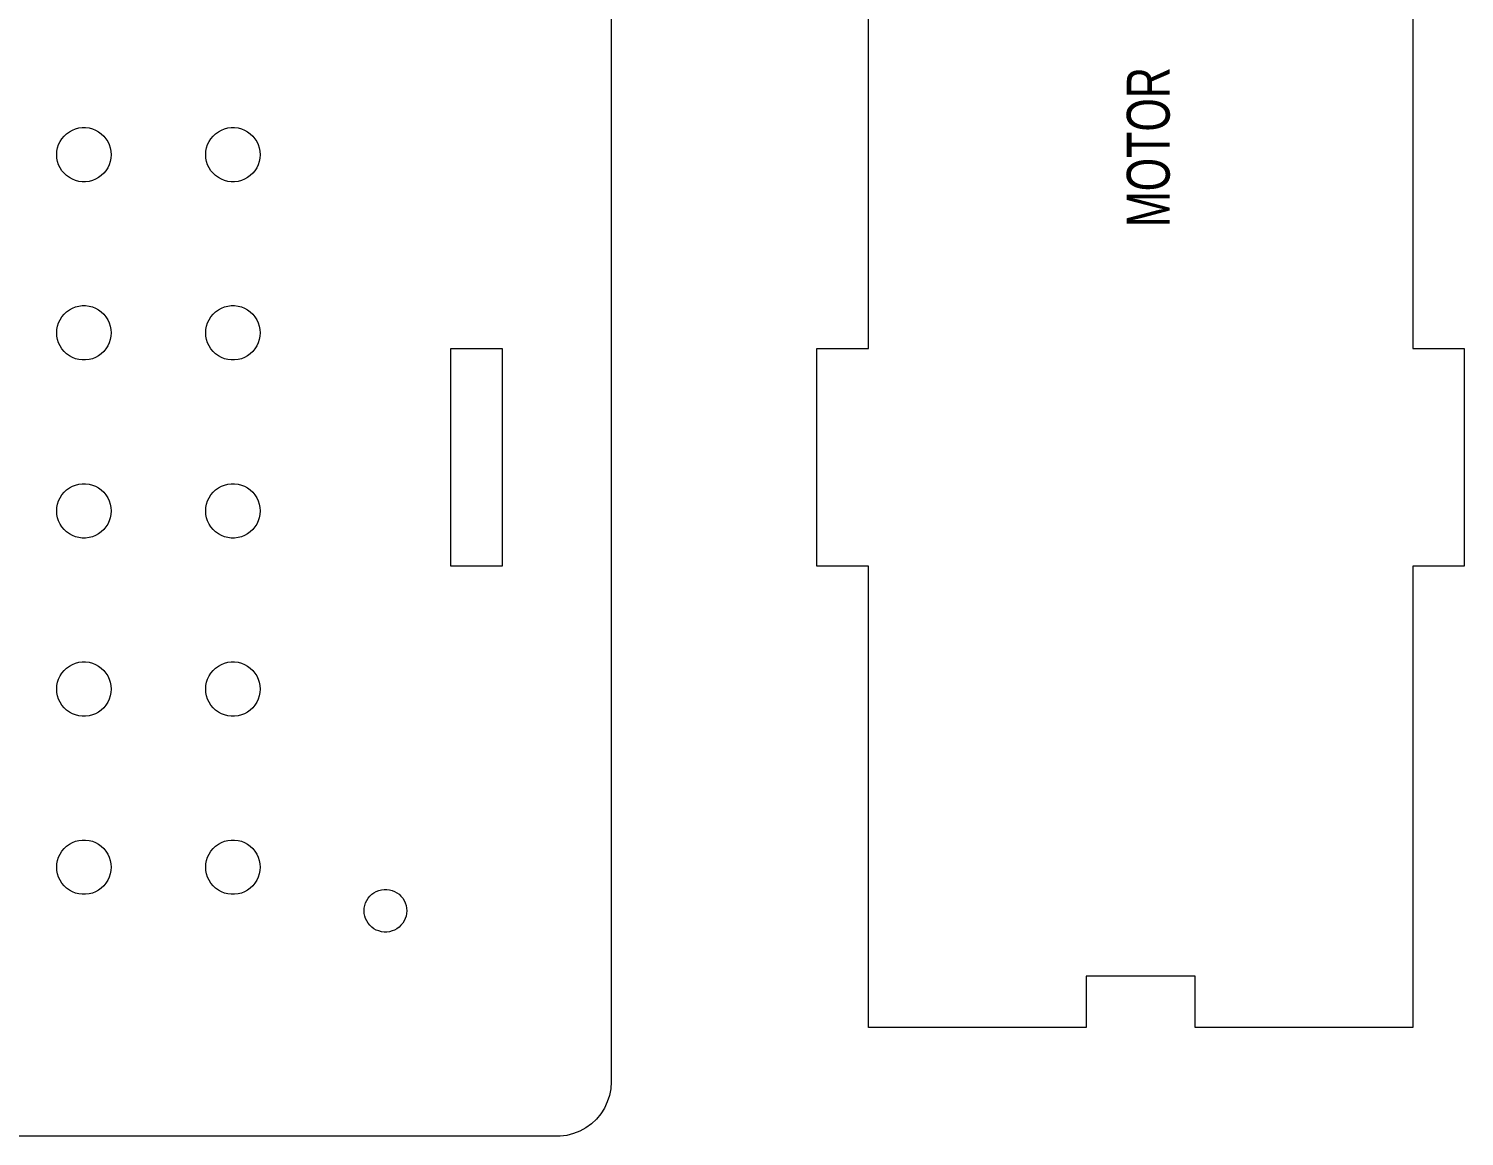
# Model space of a CAD drawing. Header units: millimetres. Extents: x -309 to 309, y -561 to 295.
# Drawn here: x 141.3 to 308.7, y -145.7 to -16.5 of the extents above; entities that cross this region are included whole.
import ezdxf

# ---------------------------------------------------------------- set-up
doc = ezdxf.new("R2010")
doc.units = ezdxf.units.MM
doc.layers.get('0').update_dxf_attribs({"linetype": 'CONTINUOUS', "lineweight": 0})
doc.styles.get("Standard").update_dxf_attribs({"font": 'txt', "width": 0.75})

msp = doc.modelspace()

# ---------------------------------------------------------------- linework, layer by layer
for p, q in [((209.2, 139.35), (209.2, -139.35)), ((239.2, -53.8), (239.2, 53.8)), ((302.7, 53.8), (302.7, -53.8)), ((146.02, -28.492), (146.369, -28.3)), ((146.369, -28.3), (146.74, -28.153)), ((146.74, -28.153), (147.126, -28.054)), ((147.126, -28.054), (147.522, -28.004)), ((147.522, -28.004), (147.92, -28.004)), ((147.92, -28.004), (148.316, -28.054)), ((148.316, -28.054), (148.702, -28.153)), ((148.702, -28.153), (149.073, -28.3)), ((149.073, -28.3), (149.422, -28.492)), ((163.399, -28.492), (163.748, -28.3)), ((163.748, -28.3), (164.119, -28.153)), ((164.119, -28.153), (164.505, -28.054)), ((164.505, -28.054), (164.901, -28.004)), ((164.901, -28.004), (165.299, -28.004)), ((165.299, -28.004), (165.695, -28.054)), ((165.695, -28.054), (166.081, -28.153)), ((166.081, -28.153), (166.452, -28.3)), ((166.452, -28.3), (166.801, -28.492)), ((144.646, -30.383), (144.769, -30.004)), ((144.769, -30.004), (144.939, -29.643)), ((144.939, -29.643), (145.152, -29.307)), ((145.152, -29.307), (145.407, -28.999)), ((145.407, -28.999), (145.697, -28.726)), ((145.697, -28.726), (146.02, -28.492)), ((149.422, -28.492), (149.745, -28.726)), ((149.745, -28.726), (150.036, -28.999)), ((150.036, -28.999), (150.29, -29.307)), ((150.29, -29.307), (150.503, -29.643)), ((150.503, -29.643), (150.673, -30.004)), ((150.673, -30.004), (150.796, -30.383)), ((162.025, -30.383), (162.148, -30.004)), ((162.148, -30.004), (162.318, -29.643)), ((162.318, -29.643), (162.531, -29.307)), ((162.531, -29.307), (162.786, -28.999)), ((162.786, -28.999), (163.076, -28.726)), ((163.076, -28.726), (163.399, -28.492)), ((166.801, -28.492), (167.124, -28.726)), ((167.124, -28.726), (167.414, -28.999)), ((167.414, -28.999), (167.669, -29.307)), ((167.669, -29.307), (167.882, -29.643)), ((167.882, -29.643), (168.052, -30.004)), ((168.052, -30.004), (168.175, -30.383)), ((144.546, -31.173), (144.571, -30.775)), ((144.571, -31.571), (144.546, -31.173)), ((144.571, -30.775), (144.646, -30.383)), ((144.646, -31.962), (144.571, -31.571)), ((150.796, -30.383), (150.871, -30.775)), ((150.871, -31.571), (150.796, -31.962)), ((150.871, -30.775), (150.896, -31.173)), ((150.896, -31.173), (150.871, -31.571)), ((161.925, -31.173), (161.95, -30.775)), ((161.95, -31.571), (161.925, -31.173)), ((161.95, -30.775), (162.025, -30.383)), ((162.025, -31.962), (161.95, -31.571)), ((168.175, -30.383), (168.25, -30.775)), ((168.25, -31.571), (168.175, -31.962)), ((168.25, -30.775), (168.275, -31.173)), ((168.275, -31.173), (168.25, -31.571)), ((144.769, -32.342), (144.646, -31.962)), ((144.939, -32.702), (144.769, -32.342)), ((145.152, -33.039), (144.939, -32.702)), ((145.407, -33.346), (145.152, -33.039)), ((145.697, -33.619), (145.407, -33.346)), ((150.036, -33.346), (149.745, -33.619)), ((150.29, -33.039), (150.036, -33.346)), ((150.503, -32.702), (150.29, -33.039)), ((150.673, -32.342), (150.503, -32.702)), ((150.796, -31.962), (150.673, -32.342)), ((162.148, -32.342), (162.025, -31.962)), ((162.318, -32.702), (162.148, -32.342)), ((162.531, -33.039), (162.318, -32.702)), ((162.786, -33.346), (162.531, -33.039)), ((163.076, -33.619), (162.786, -33.346)), ((167.414, -33.346), (167.124, -33.619)), ((167.669, -33.039), (167.414, -33.346)), ((167.882, -32.702), (167.669, -33.039)), ((168.052, -32.342), (167.882, -32.702)), ((168.175, -31.962), (168.052, -32.342)), ((146.02, -33.853), (145.697, -33.619)), ((146.369, -34.046), (146.02, -33.853)), ((146.74, -34.192), (146.369, -34.046)), ((147.126, -34.291), (146.74, -34.192)), ((147.522, -34.341), (147.126, -34.291)), ((147.92, -34.341), (147.522, -34.341)), ((148.316, -34.291), (147.92, -34.341)), ((148.702, -34.192), (148.316, -34.291)), ((149.073, -34.046), (148.702, -34.192)), ((149.422, -33.853), (149.073, -34.046)), ((149.745, -33.619), (149.422, -33.853)), ((163.399, -33.853), (163.076, -33.619)), ((163.748, -34.046), (163.399, -33.853)), ((164.119, -34.192), (163.748, -34.046)), ((164.505, -34.291), (164.119, -34.192)), ((164.901, -34.341), (164.505, -34.291)), ((165.299, -34.341), (164.901, -34.341)), ((165.695, -34.291), (165.299, -34.341)), ((166.081, -34.192), (165.695, -34.291)), ((166.452, -34.046), (166.081, -34.192)), ((166.801, -33.853), (166.452, -34.046)), ((167.124, -33.619), (166.801, -33.853)), ((144.939, -50.425), (145.152, -50.088)), ((145.152, -50.088), (145.407, -49.781)), ((145.407, -49.781), (145.697, -49.508)), ((145.697, -49.508), (146.02, -49.274)), ((146.02, -49.274), (146.369, -49.082)), ((146.369, -49.082), (146.74, -48.935)), ((146.74, -48.935), (147.126, -48.836)), ((147.126, -48.836), (147.522, -48.786)), ((147.522, -48.786), (147.92, -48.786)), ((147.92, -48.786), (148.316, -48.836)), ((148.316, -48.836), (148.702, -48.935)), ((148.702, -48.935), (149.073, -49.082)), ((149.073, -49.082), (149.422, -49.274)), ((149.422, -49.274), (149.745, -49.508)), ((149.745, -49.508), (150.036, -49.781)), ((150.036, -49.781), (150.29, -50.088)), ((150.29, -50.088), (150.503, -50.425)), ((162.318, -50.425), (162.531, -50.088)), ((162.531, -50.088), (162.786, -49.781)), ((162.786, -49.781), (163.076, -49.508)), ((163.076, -49.508), (163.399, -49.274)), ((163.399, -49.274), (163.748, -49.082)), ((163.748, -49.082), (164.119, -48.935)), ((164.119, -48.935), (164.505, -48.836)), ((164.505, -48.836), (164.901, -48.786)), ((164.901, -48.786), (165.299, -48.786)), ((165.299, -48.786), (165.695, -48.836)), ((165.695, -48.836), (166.081, -48.935)), ((166.081, -48.935), (166.452, -49.082)), ((166.452, -49.082), (166.801, -49.274)), ((166.801, -49.274), (167.124, -49.508)), ((167.124, -49.508), (167.414, -49.781)), ((167.414, -49.781), (167.669, -50.088)), ((167.669, -50.088), (167.882, -50.425)), ((144.546, -51.955), (144.571, -51.557)), ((144.571, -51.557), (144.646, -51.165)), ((144.646, -51.165), (144.769, -50.786)), ((144.769, -50.786), (144.939, -50.425)), ((150.503, -50.425), (150.673, -50.786)), ((150.673, -50.786), (150.796, -51.165)), ((150.796, -51.165), (150.871, -51.557)), ((150.871, -51.557), (150.896, -51.955)), ((161.925, -51.955), (161.95, -51.557)), ((161.95, -51.557), (162.025, -51.165)), ((162.025, -51.165), (162.148, -50.786)), ((162.148, -50.786), (162.318, -50.425)), ((167.882, -50.425), (168.052, -50.786)), ((168.052, -50.786), (168.175, -51.165)), ((168.175, -51.165), (168.25, -51.557)), ((168.25, -51.557), (168.275, -51.955)), ((144.571, -52.352), (144.546, -51.955)), ((144.646, -52.744), (144.571, -52.352)), ((144.769, -53.123), (144.646, -52.744)), ((144.939, -53.484), (144.769, -53.123)), ((145.152, -53.821), (144.939, -53.484)), ((150.503, -53.484), (150.29, -53.821)), ((150.673, -53.123), (150.503, -53.484)), ((150.796, -52.744), (150.673, -53.123)), ((150.871, -52.352), (150.796, -52.744)), ((150.896, -51.955), (150.871, -52.352)), ((161.95, -52.352), (161.925, -51.955)), ((162.025, -52.744), (161.95, -52.352)), ((162.148, -53.123), (162.025, -52.744)), ((162.318, -53.484), (162.148, -53.123)), ((162.531, -53.821), (162.318, -53.484)), ((167.882, -53.484), (167.669, -53.821)), ((168.052, -53.123), (167.882, -53.484)), ((168.175, -52.744), (168.052, -53.123)), ((168.25, -52.352), (168.175, -52.744)), ((168.275, -51.955), (168.25, -52.352)), ((145.407, -54.128), (145.152, -53.821)), ((145.697, -54.401), (145.407, -54.128)), ((146.02, -54.635), (145.697, -54.401)), ((146.369, -54.827), (146.02, -54.635)), ((146.74, -54.974), (146.369, -54.827)), ((147.126, -55.073), (146.74, -54.974)), ((147.522, -55.123), (147.126, -55.073)), ((147.92, -55.123), (147.522, -55.123)), ((148.316, -55.073), (147.92, -55.123)), ((148.702, -54.974), (148.316, -55.073)), ((149.073, -54.827), (148.702, -54.974)), ((149.422, -54.635), (149.073, -54.827)), ((149.745, -54.401), (149.422, -54.635)), ((150.036, -54.128), (149.745, -54.401)), ((150.29, -53.821), (150.036, -54.128)), ((162.786, -54.128), (162.531, -53.821)), ((163.076, -54.401), (162.786, -54.128)), ((163.399, -54.635), (163.076, -54.401)), ((163.748, -54.827), (163.399, -54.635)), ((164.119, -54.974), (163.748, -54.827)), ((164.505, -55.073), (164.119, -54.974)), ((164.901, -55.123), (164.505, -55.073)), ((165.299, -55.123), (164.901, -55.123)), ((165.695, -55.073), (165.299, -55.123)), ((166.081, -54.974), (165.695, -55.073)), ((166.452, -54.827), (166.081, -54.974)), ((166.801, -54.635), (166.452, -54.827)), ((167.124, -54.401), (166.801, -54.635)), ((167.414, -54.128), (167.124, -54.401)), ((167.669, -53.821), (167.414, -54.128)), ((190.5, -79.2), (190.5, -53.8)), ((190.5, -53.8), (196.5, -53.8)), ((196.5, -53.8), (196.5, -79.2)), ((233.2, -79.2), (233.2, -53.8)), ((233.2, -53.8), (239.2, -53.8)), ((302.7, -53.8), (308.7, -53.8)), ((308.7, -53.8), (308.7, -79.2)), ((145.407, -70.563), (145.697, -70.29)), ((145.697, -70.29), (146.02, -70.056)), ((146.02, -70.056), (146.369, -69.864)), ((146.369, -69.864), (146.74, -69.717)), ((146.74, -69.717), (147.126, -69.618)), ((147.126, -69.618), (147.522, -69.568)), ((147.522, -69.568), (147.92, -69.568)), ((147.92, -69.568), (148.316, -69.618)), ((148.316, -69.618), (148.702, -69.717)), ((148.702, -69.717), (149.073, -69.864)), ((149.073, -69.864), (149.422, -70.056)), ((149.422, -70.056), (149.745, -70.29)), ((149.745, -70.29), (150.036, -70.563)), ((162.786, -70.563), (163.076, -70.29)), ((163.076, -70.29), (163.399, -70.056)), ((163.399, -70.056), (163.748, -69.864)), ((163.748, -69.864), (164.119, -69.717)), ((164.119, -69.717), (164.505, -69.618)), ((164.505, -69.618), (164.901, -69.568)), ((164.901, -69.568), (165.299, -69.568)), ((165.299, -69.568), (165.695, -69.618)), ((165.695, -69.618), (166.081, -69.717)), ((166.081, -69.717), (166.452, -69.864)), ((166.452, -69.864), (166.801, -70.056)), ((166.801, -70.056), (167.124, -70.29)), ((167.124, -70.29), (167.414, -70.563)), ((144.571, -72.338), (144.646, -71.947)), ((144.646, -71.947), (144.769, -71.568)), ((144.769, -71.568), (144.939, -71.207)), ((144.939, -71.207), (145.152, -70.87)), ((145.152, -70.87), (145.407, -70.563)), ((150.036, -70.563), (150.29, -70.87)), ((150.29, -70.87), (150.503, -71.207)), ((150.503, -71.207), (150.673, -71.568)), ((150.673, -71.568), (150.796, -71.947)), ((150.796, -71.947), (150.871, -72.338)), ((161.95, -72.338), (162.025, -71.947)), ((162.025, -71.947), (162.148, -71.568)), ((162.148, -71.568), (162.318, -71.207)), ((162.318, -71.207), (162.531, -70.87)), ((162.531, -70.87), (162.786, -70.563)), ((167.414, -70.563), (167.669, -70.87)), ((167.669, -70.87), (167.882, -71.207)), ((167.882, -71.207), (168.052, -71.568)), ((168.052, -71.568), (168.175, -71.947)), ((168.175, -71.947), (168.25, -72.338)), ((144.546, -72.736), (144.571, -72.338)), ((144.571, -73.134), (144.546, -72.736)), ((144.646, -73.526), (144.571, -73.134)), ((144.769, -73.905), (144.646, -73.526)), ((150.796, -73.526), (150.673, -73.905)), ((150.871, -73.134), (150.796, -73.526)), ((150.871, -72.338), (150.896, -72.736)), ((150.896, -72.736), (150.871, -73.134)), ((161.925, -72.736), (161.95, -72.338)), ((161.95, -73.134), (161.925, -72.736)), ((162.025, -73.526), (161.95, -73.134)), ((162.148, -73.905), (162.025, -73.526)), ((168.175, -73.526), (168.052, -73.905)), ((168.25, -73.134), (168.175, -73.526)), ((168.25, -72.338), (168.275, -72.736)), ((168.275, -72.736), (168.25, -73.134)), ((144.939, -74.266), (144.769, -73.905)), ((145.152, -74.603), (144.939, -74.266)), ((145.407, -74.91), (145.152, -74.603)), ((145.697, -75.183), (145.407, -74.91)), ((146.02, -75.417), (145.697, -75.183)), ((149.745, -75.183), (149.422, -75.417)), ((150.036, -74.91), (149.745, -75.183)), ((150.29, -74.603), (150.036, -74.91)), ((150.503, -74.266), (150.29, -74.603)), ((150.673, -73.905), (150.503, -74.266)), ((162.318, -74.266), (162.148, -73.905)), ((162.531, -74.603), (162.318, -74.266)), ((162.786, -74.91), (162.531, -74.603)), ((163.076, -75.183), (162.786, -74.91)), ((163.399, -75.417), (163.076, -75.183)), ((167.124, -75.183), (166.801, -75.417)), ((167.414, -74.91), (167.124, -75.183)), ((167.669, -74.603), (167.414, -74.91)), ((167.882, -74.266), (167.669, -74.603)), ((168.052, -73.905), (167.882, -74.266)), ((146.369, -75.609), (146.02, -75.417)), ((146.74, -75.756), (146.369, -75.609)), ((147.126, -75.855), (146.74, -75.756)), ((147.522, -75.905), (147.126, -75.855)), ((147.92, -75.905), (147.522, -75.905)), ((148.316, -75.855), (147.92, -75.905)), ((148.702, -75.756), (148.316, -75.855)), ((149.073, -75.609), (148.702, -75.756)), ((149.422, -75.417), (149.073, -75.609)), ((163.748, -75.609), (163.399, -75.417)), ((164.119, -75.756), (163.748, -75.609)), ((164.505, -75.855), (164.119, -75.756)), ((164.901, -75.905), (164.505, -75.855)), ((165.299, -75.905), (164.901, -75.905)), ((165.695, -75.855), (165.299, -75.905)), ((166.081, -75.756), (165.695, -75.855)), ((166.452, -75.609), (166.081, -75.756)), ((166.801, -75.417), (166.452, -75.609)), ((196.5, -79.2), (190.5, -79.2)), ((239.2, -79.2), (233.2, -79.2)), ((239.2, -133), (239.2, -79.2)), ((308.7, -79.2), (302.7, -79.2)), ((302.7, -79.2), (302.7, -133)), ((146.74, -90.499), (147.126, -90.399)), ((147.126, -90.399), (147.522, -90.349)), ((147.522, -90.349), (147.92, -90.349)), ((147.92, -90.349), (148.316, -90.399)), ((148.316, -90.399), (148.702, -90.499)), ((164.119, -90.499), (164.505, -90.399)), ((164.505, -90.399), (164.901, -90.349)), ((164.901, -90.349), (165.299, -90.349)), ((165.299, -90.349), (165.695, -90.399)), ((165.695, -90.399), (166.081, -90.499)), ((144.769, -92.349), (144.939, -91.989)), ((144.939, -91.989), (145.152, -91.652)), ((145.152, -91.652), (145.407, -91.345)), ((145.407, -91.345), (145.697, -91.072)), ((145.697, -91.072), (146.02, -90.837)), ((146.02, -90.837), (146.369, -90.645)), ((146.369, -90.645), (146.74, -90.499)), ((148.702, -90.499), (149.073, -90.645)), ((149.073, -90.645), (149.422, -90.837)), ((149.422, -90.837), (149.745, -91.072)), ((149.745, -91.072), (150.036, -91.345)), ((150.036, -91.345), (150.29, -91.652)), ((150.29, -91.652), (150.503, -91.989)), ((150.503, -91.989), (150.673, -92.349)), ((162.148, -92.349), (162.318, -91.989)), ((162.318, -91.989), (162.531, -91.652)), ((162.531, -91.652), (162.786, -91.345)), ((162.786, -91.345), (163.076, -91.072)), ((163.076, -91.072), (163.399, -90.837)), ((163.399, -90.837), (163.748, -90.645)), ((163.748, -90.645), (164.119, -90.499)), ((166.081, -90.499), (166.452, -90.645)), ((166.452, -90.645), (166.801, -90.837)), ((166.801, -90.837), (167.124, -91.072)), ((167.124, -91.072), (167.414, -91.345)), ((167.414, -91.345), (167.669, -91.652)), ((167.669, -91.652), (167.882, -91.989)), ((167.882, -91.989), (168.052, -92.349)), ((144.546, -93.518), (144.571, -93.12)), ((144.571, -93.916), (144.546, -93.518)), ((144.571, -93.12), (144.646, -92.729)), ((144.646, -92.729), (144.769, -92.349)), ((150.673, -92.349), (150.796, -92.729)), ((150.796, -92.729), (150.871, -93.12)), ((150.871, -93.12), (150.896, -93.518)), ((150.896, -93.518), (150.871, -93.916)), ((161.925, -93.518), (161.95, -93.12)), ((161.95, -93.916), (161.925, -93.518)), ((161.95, -93.12), (162.025, -92.729)), ((162.025, -92.729), (162.148, -92.349)), ((168.052, -92.349), (168.175, -92.729)), ((168.175, -92.729), (168.25, -93.12)), ((168.25, -93.12), (168.275, -93.518)), ((168.275, -93.518), (168.25, -93.916)), ((144.646, -94.308), (144.571, -93.916)), ((144.769, -94.687), (144.646, -94.308)), ((144.939, -95.048), (144.769, -94.687)), ((145.152, -95.384), (144.939, -95.048)), ((145.407, -95.692), (145.152, -95.384)), ((150.29, -95.384), (150.036, -95.692)), ((150.503, -95.048), (150.29, -95.384)), ((150.673, -94.687), (150.503, -95.048)), ((150.796, -94.308), (150.673, -94.687)), ((150.871, -93.916), (150.796, -94.308)), ((162.025, -94.308), (161.95, -93.916)), ((162.148, -94.687), (162.025, -94.308)), ((162.318, -95.048), (162.148, -94.687)), ((162.531, -95.384), (162.318, -95.048)), ((162.786, -95.692), (162.531, -95.384)), ((167.669, -95.384), (167.414, -95.692)), ((167.882, -95.048), (167.669, -95.384)), ((168.052, -94.687), (167.882, -95.048)), ((168.175, -94.308), (168.052, -94.687)), ((168.25, -93.916), (168.175, -94.308)), ((145.697, -95.965), (145.407, -95.692)), ((146.02, -96.199), (145.697, -95.965)), ((146.369, -96.391), (146.02, -96.199)), ((146.74, -96.538), (146.369, -96.391)), ((147.126, -96.637), (146.74, -96.538)), ((147.522, -96.687), (147.126, -96.637)), ((147.92, -96.687), (147.522, -96.687)), ((148.316, -96.637), (147.92, -96.687)), ((148.702, -96.538), (148.316, -96.637)), ((149.073, -96.391), (148.702, -96.538)), ((149.422, -96.199), (149.073, -96.391)), ((149.745, -95.965), (149.422, -96.199)), ((150.036, -95.692), (149.745, -95.965)), ((163.076, -95.965), (162.786, -95.692)), ((163.399, -96.199), (163.076, -95.965)), ((163.748, -96.391), (163.399, -96.199)), ((164.119, -96.538), (163.748, -96.391)), ((164.505, -96.637), (164.119, -96.538)), ((164.901, -96.687), (164.505, -96.637)), ((165.299, -96.687), (164.901, -96.687)), ((165.695, -96.637), (165.299, -96.687)), ((166.081, -96.538), (165.695, -96.637)), ((166.452, -96.391), (166.081, -96.538)), ((166.801, -96.199), (166.452, -96.391)), ((167.124, -95.965), (166.801, -96.199)), ((167.414, -95.692), (167.124, -95.965)), ((145.152, -112.434), (145.407, -112.127)), ((145.407, -112.127), (145.697, -111.854)), ((145.697, -111.854), (146.02, -111.619)), ((146.02, -111.619), (146.369, -111.427)), ((146.369, -111.427), (146.74, -111.28)), ((146.74, -111.28), (147.126, -111.181)), ((147.126, -111.181), (147.522, -111.131)), ((147.522, -111.131), (147.92, -111.131)), ((147.92, -111.131), (148.316, -111.181)), ((148.316, -111.181), (148.702, -111.28)), ((148.702, -111.28), (149.073, -111.427)), ((149.073, -111.427), (149.422, -111.619)), ((149.422, -111.619), (149.745, -111.854)), ((149.745, -111.854), (150.036, -112.127)), ((150.036, -112.127), (150.29, -112.434)), ((162.531, -112.434), (162.786, -112.127)), ((162.786, -112.127), (163.076, -111.854)), ((163.076, -111.854), (163.399, -111.619)), ((163.399, -111.619), (163.748, -111.427)), ((163.748, -111.427), (164.119, -111.28)), ((164.119, -111.28), (164.505, -111.181)), ((164.505, -111.181), (164.901, -111.131)), ((164.901, -111.131), (165.299, -111.131)), ((165.299, -111.131), (165.695, -111.181)), ((165.695, -111.181), (166.081, -111.28)), ((166.081, -111.28), (166.452, -111.427)), ((166.452, -111.427), (166.801, -111.619)), ((166.801, -111.619), (167.124, -111.854)), ((167.124, -111.854), (167.414, -112.127)), ((167.414, -112.127), (167.669, -112.434)), ((144.571, -113.902), (144.646, -113.51)), ((144.646, -113.51), (144.769, -113.131)), ((144.769, -113.131), (144.939, -112.77)), ((144.939, -112.77), (145.152, -112.434)), ((150.29, -112.434), (150.503, -112.77)), ((150.503, -112.77), (150.673, -113.131)), ((150.673, -113.131), (150.796, -113.51)), ((150.796, -113.51), (150.871, -113.902)), ((161.95, -113.902), (162.025, -113.51)), ((162.025, -113.51), (162.148, -113.131)), ((162.148, -113.131), (162.318, -112.77)), ((162.318, -112.77), (162.531, -112.434)), ((167.669, -112.434), (167.882, -112.77)), ((167.882, -112.77), (168.052, -113.131)), ((168.052, -113.131), (168.175, -113.51)), ((168.175, -113.51), (168.25, -113.902)), ((144.546, -114.3), (144.571, -113.902)), ((144.571, -114.698), (144.546, -114.3)), ((144.646, -115.09), (144.571, -114.698)), ((144.769, -115.469), (144.646, -115.09)), ((144.939, -115.83), (144.769, -115.469)), ((150.673, -115.469), (150.503, -115.83)), ((150.796, -115.09), (150.673, -115.469)), ((150.871, -114.698), (150.796, -115.09)), ((150.871, -113.902), (150.896, -114.3)), ((150.896, -114.3), (150.871, -114.698)), ((161.925, -114.3), (161.95, -113.902)), ((161.95, -114.698), (161.925, -114.3)), ((162.025, -115.09), (161.95, -114.698)), ((162.148, -115.469), (162.025, -115.09)), ((162.318, -115.83), (162.148, -115.469)), ((168.052, -115.469), (167.882, -115.83)), ((168.175, -115.09), (168.052, -115.469)), ((168.25, -114.698), (168.175, -115.09)), ((168.25, -113.902), (168.275, -114.3)), ((168.275, -114.3), (168.25, -114.698)), ((145.152, -116.166), (144.939, -115.83)), ((145.407, -116.473), (145.152, -116.166)), ((145.697, -116.746), (145.407, -116.473)), ((146.02, -116.981), (145.697, -116.746)), ((146.369, -117.173), (146.02, -116.981)), ((146.74, -117.32), (146.369, -117.173)), ((149.073, -117.173), (148.702, -117.32)), ((149.422, -116.981), (149.073, -117.173)), ((149.745, -116.746), (149.422, -116.981)), ((150.036, -116.473), (149.745, -116.746)), ((150.29, -116.166), (150.036, -116.473)), ((150.503, -115.83), (150.29, -116.166)), ((162.531, -116.166), (162.318, -115.83)), ((162.786, -116.473), (162.531, -116.166)), ((163.076, -116.746), (162.786, -116.473)), ((163.399, -116.981), (163.076, -116.746)), ((163.748, -117.173), (163.399, -116.981)), ((164.119, -117.32), (163.748, -117.173)), ((166.452, -117.173), (166.081, -117.32)), ((166.801, -116.981), (166.452, -117.173)), ((167.124, -116.746), (166.801, -116.981)), ((167.414, -116.473), (167.124, -116.746)), ((167.669, -116.166), (167.414, -116.473)), ((167.882, -115.83), (167.669, -116.166)), ((181.546, -117.278), (181.82, -117.128)), ((181.82, -117.128), (182.111, -117.013)), ((182.111, -117.013), (182.414, -116.935)), ((182.414, -116.935), (182.724, -116.896)), ((182.724, -116.896), (183.036, -116.896)), ((183.036, -116.896), (183.346, -116.935)), ((183.346, -116.935), (183.649, -117.013)), ((183.649, -117.013), (183.94, -117.128)), ((183.94, -117.128), (184.214, -117.278)), ((147.126, -117.419), (146.74, -117.32)), ((147.522, -117.469), (147.126, -117.419)), ((147.92, -117.469), (147.522, -117.469)), ((148.316, -117.419), (147.92, -117.469)), ((148.702, -117.32), (148.316, -117.419)), ((164.505, -117.419), (164.119, -117.32)), ((164.901, -117.469), (164.505, -117.419)), ((165.299, -117.469), (164.901, -117.469)), ((165.695, -117.419), (165.299, -117.469)), ((166.081, -117.32), (165.695, -117.419)), ((180.41, -119.068), (180.469, -118.761)), ((180.469, -118.761), (180.566, -118.464)), ((180.566, -118.464), (180.699, -118.181)), ((180.699, -118.181), (180.866, -117.917)), ((180.866, -117.917), (181.065, -117.676)), ((181.065, -117.676), (181.293, -117.462)), ((181.293, -117.462), (181.546, -117.278)), ((184.214, -117.278), (184.467, -117.462)), ((184.467, -117.462), (184.695, -117.676)), ((184.695, -117.676), (184.894, -117.917)), ((184.894, -117.917), (185.061, -118.181)), ((185.061, -118.181), (185.194, -118.464)), ((185.194, -118.464), (185.291, -118.761)), ((185.291, -118.761), (185.35, -119.068)), ((180.391, -119.38), (180.41, -119.068)), ((180.41, -119.692), (180.391, -119.38)), ((180.469, -119.999), (180.41, -119.692)), ((180.566, -120.296), (180.469, -119.999)), ((180.699, -120.579), (180.566, -120.296)), ((185.194, -120.296), (185.061, -120.579)), ((185.291, -119.999), (185.194, -120.296)), ((185.35, -119.692), (185.291, -119.999)), ((185.35, -119.068), (185.369, -119.38)), ((185.369, -119.38), (185.35, -119.692)), ((180.866, -120.843), (180.699, -120.579)), ((181.065, -121.084), (180.866, -120.843)), ((181.293, -121.298), (181.065, -121.084)), ((181.546, -121.482), (181.293, -121.298)), ((181.82, -121.632), (181.546, -121.482)), ((182.111, -121.747), (181.82, -121.632)), ((182.414, -121.825), (182.111, -121.747)), ((182.724, -121.864), (182.414, -121.825)), ((183.036, -121.864), (182.724, -121.864)), ((183.346, -121.825), (183.036, -121.864)), ((183.649, -121.747), (183.346, -121.825)), ((183.94, -121.632), (183.649, -121.747)), ((184.214, -121.482), (183.94, -121.632)), ((184.467, -121.298), (184.214, -121.482)), ((184.695, -121.084), (184.467, -121.298)), ((184.894, -120.843), (184.695, -121.084)), ((185.061, -120.579), (184.894, -120.843)), ((277.3, -127), (264.6, -127)), ((264.6, -127), (264.6, -133)), ((277.3, -133), (277.3, -127)), ((264.6, -133), (239.2, -133)), ((302.7, -133), (277.3, -133)), ((209.15, -140.146), (209.001, -140.929)), ((209.2, -139.35), (209.15, -140.146)), ((208.754, -141.688), (208.415, -142.409)), ((209.001, -140.929), (208.754, -141.688)), ((207.479, -143.697), (206.898, -144.243)), ((207.987, -143.082), (207.479, -143.697)), ((208.415, -142.409), (207.987, -143.082)), ((204.04, -145.588), (203.249, -145.687)), ((204.812, -145.389), (204.04, -145.588)), ((205.554, -145.096), (204.812, -145.389)), ((206.253, -144.711), (205.554, -145.096)), ((206.898, -144.243), (206.253, -144.711)), ((202.85, -145.7), (-202.85, -145.7)), ((203.249, -145.687), (202.85, -145.687)), ((202.85, -145.687), (202.85, -145.7))]:
    msp.add_line(p, q)

# ---------------------------------------------------------------- texts
at = {"insert": (269.341, -39.618), "char_height": 5, "width": 100, "attachment_point": 1, "rotation": 90}
msp.add_mtext('MOTOR', dxfattribs=at)

doc.saveas('drawing.dxf')
